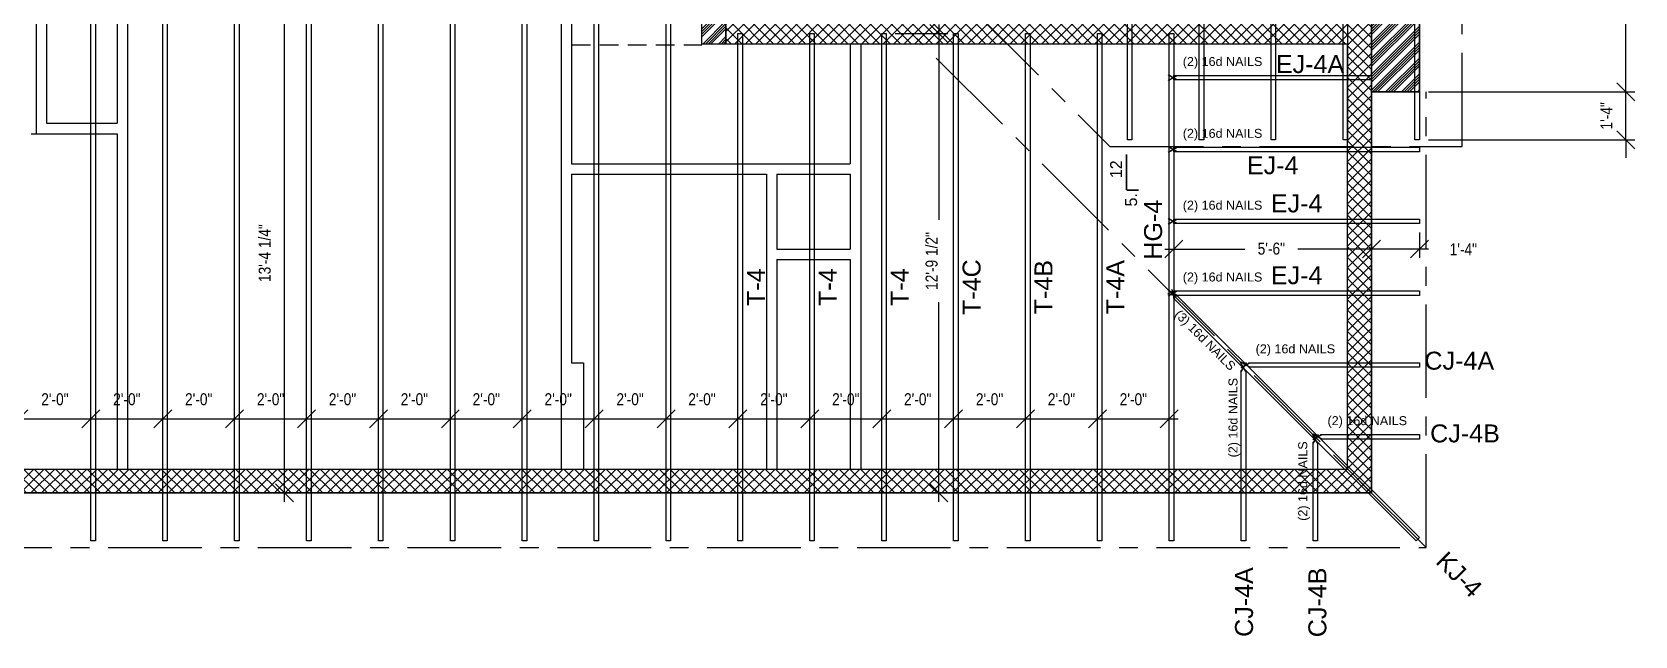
# Model space of a CAD drawing. Header units: inches. Extents: x -1321 to 2514, y -588 to 989.
# Drawn here: x 1369 to 1904, y 420 to 621 of the extents above; entities that cross this region are included whole.
import ezdxf
from ezdxf.enums import TextEntityAlignment as Align

# ---------------------------------------------------------------- set-up
doc = ezdxf.new("R2010")
doc.units = ezdxf.units.IN
doc.header["$LTSCALE"] = 25
doc.header["$MEASUREMENT"] = 0
doc.linetypes.add('CENTER', pattern=[2, 1.25, -0.25, 0.25, -0.25])
doc.linetypes.add('HIDDEN', pattern=[0.375, 0.25, -0.125])
for name, color, linetype in [('1WDOOR', 3, 'Continuous'), ('1WEXTERIOR', 150, 'Continuous'), ('1WINTERIOR', 4, 'Continuous'), ('R_connectors', 150, 'Continuous'), ('R_connectors_text', 150, 'Continuous'), ('RDIM', 2, 'Continuous'), ('RMARK', 80, 'Continuous'), ('ROOF', 7, 'CENTER'), ('RTRUSS', 30, 'Continuous')]:
    doc.layers.add(name, color=color, linetype=linetype)
doc.styles.add('Dim', font='ARIALN.TTF')
doc.styles.add('Plane', font='arial.ttf')
doc.dimstyles.new('Clearspan', dxfattribs={"dimscale": 48, "dimtxt": 0.083333, "dimasz": 0.125, "dimexe": 0.0625, "dimexo": 0.0625, "dimgap": 0.09375, "dimtad": 1, "dimtoh": 1, "dimdec": 4, "dimzin": 3, "dimdsep": 46, "dimlunit": 4, "dimtxsty": 'Dim', "dimblk": 'OBLIQUE', "dimcen": 0.09375, "dimdle": 0.0625, "dimazin": 0, "dimtfac": 1, "dimtdec": 4, "dimtix": 1, "dimtmove": 2, "dimatfit": 3, "dimfxl": 1, "dimfrac": 2, "dimtolj": 1, "dimtzin": 3, "dimarcsym": 0})

# ---------------------------------------------------------------- blocks, each defined once
blk = doc.blocks.new('PitchIndicator')
at = {"color": 0, "const_width": 0.5}
for points in [[(0, 0), (0, 4)], [(0, 4), (12, 4)]]:
    blk.add_lwpolyline(points, dxfattribs=at)
at = {"color": 0}
blk.add_text('12', height=4, dxfattribs=at).set_placement((4, 5.5))
blk.add_attdef('PITCH', text='', height=4, dxfattribs=at).set_placement((-1, 0.5), align=Align.RIGHT)
blk = doc.blocks.new('hanger16dNAILS')
at = {"color": 0, "const_width": 0.5}
for points in [[(1.12, -0.75), (-1.91, 1)], [(1.12, 0.75), (-1.91, -1)]]:
    blk.add_lwpolyline(points, dxfattribs=at)
blk = doc.blocks.new('_OBLIQUE')
at = {"color": 0, "linetype": 'ByBlock'}
blk.add_line((-0.5, -0.5), (0.5, 0.5), dxfattribs=at)
blk = doc.blocks.new('*D249')
at = {"layer": 'RDIM', "color": 0, "lineweight": -2, "transparency": 16777216}
for p, q in [((1458.01, 627.69), (1450.63, 627.69)), ((1453.63, 464.44), (1453.63, 630.69)), ((1458.01, 467.44), (1450.63, 467.44))]:
    blk.add_line(p, q, dxfattribs=at)
at = {"layer": 'RDIM', "color": 0, "lineweight": -2, "transparency": 16777216, "xscale": 6, "yscale": 6, "zscale": 6}
for p, rotation in [((1453.63, 627.69), 90), ((1453.63, 467.44), 270)]:
    blk.add_blockref('_OBLIQUE', p, dxfattribs=dict(at, rotation=rotation))
at = {"layer": 'RDIM', "color": 0, "transparency": 16777216, "insert": (1447.06, 547.57), "char_height": 4, "attachment_point": 5, "rotation": 90, "style": 'Dim'}
blk.add_mtext('\\A1;13\'-4 1/4"', dxfattribs=at)
blk = doc.blocks.new('*D255')
at = {"layer": 'RDIM', "color": 0, "lineweight": -2, "transparency": 16777216}
for p, q in [((1657.51, 620.94), (1675.1, 620.94)), ((1672.1, 623.94), (1672.1, 558.75)), ((1672.1, 464.44), (1672.1, 531.14)), ((1657.51, 467.44), (1675.1, 467.44))]:
    blk.add_line(p, q, dxfattribs=at)
at = {"layer": 'RDIM', "color": 0, "lineweight": -2, "transparency": 16777216, "xscale": 6, "yscale": 6, "zscale": 6}
for p, rotation in [((1672.1, 620.94), 90), ((1672.1, 467.44), 270)]:
    blk.add_blockref('_OBLIQUE', p, dxfattribs=dict(at, rotation=rotation))
at = {"layer": 'RDIM', "color": 0, "transparency": 16777216, "insert": (1669.67, 544.94), "char_height": 4, "attachment_point": 5, "rotation": 90, "style": 'Dim'}
blk.add_mtext('\\A1;12\'-9 1/2"', dxfattribs=at)
blk = doc.blocks.new('*D300')
at = {"layer": 'RDIM', "color": 0, "lineweight": -2, "transparency": 16777216}
for p, q in [((1365.01, 470.44), (1365.01, 495.18)), ((1389.01, 470.44), (1389.01, 495.18)), ((1362.01, 492.18), (1392.01, 492.18))]:
    blk.add_line(p, q, dxfattribs=at)
at = {"layer": 'RDIM', "color": 0, "lineweight": -2, "transparency": 16777216, "xscale": 6, "yscale": 6, "zscale": 6, "rotation": 180}
blk.add_blockref('_OBLIQUE', (1365.01, 492.18), dxfattribs=at)
at = {"layer": 'RDIM', "color": 0, "lineweight": -2, "transparency": 16777216, "xscale": 6, "yscale": 6, "zscale": 6}
blk.add_blockref('_OBLIQUE', (1389.01, 492.18), dxfattribs=at)
at = {"layer": 'RDIM', "color": 0, "transparency": 16777216, "insert": (1377.01, 498.72), "char_height": 4, "attachment_point": 5, "style": 'Dim'}
blk.add_mtext('\\A1;2\'-0"', dxfattribs=at)
blk = doc.blocks.new('*D301')
at = {"layer": 'RDIM', "color": 0, "lineweight": -2, "transparency": 16777216}
for p, q in [((1389.01, 470.44), (1389.01, 495.18)), ((1413.01, 470.44), (1413.01, 495.18)), ((1386.01, 492.18), (1416.01, 492.18))]:
    blk.add_line(p, q, dxfattribs=at)
at = {"layer": 'RDIM', "color": 0, "lineweight": -2, "transparency": 16777216, "xscale": 6, "yscale": 6, "zscale": 6, "rotation": 180}
blk.add_blockref('_OBLIQUE', (1389.01, 492.18), dxfattribs=at)
at = {"layer": 'RDIM', "color": 0, "lineweight": -2, "transparency": 16777216, "xscale": 6, "yscale": 6, "zscale": 6}
blk.add_blockref('_OBLIQUE', (1413.01, 492.18), dxfattribs=at)
at = {"layer": 'RDIM', "color": 0, "transparency": 16777216, "insert": (1401.01, 498.72), "char_height": 4, "attachment_point": 5, "style": 'Dim'}
blk.add_mtext('\\A1;2\'-0"', dxfattribs=at)
blk = doc.blocks.new('*D302')
at = {"layer": 'RDIM', "color": 0, "lineweight": -2, "transparency": 16777216}
for p, q in [((1413.01, 470.44), (1413.01, 495.18)), ((1437.01, 470.44), (1437.01, 495.18)), ((1410.01, 492.18), (1440.01, 492.18))]:
    blk.add_line(p, q, dxfattribs=at)
at = {"layer": 'RDIM', "color": 0, "lineweight": -2, "transparency": 16777216, "xscale": 6, "yscale": 6, "zscale": 6, "rotation": 180}
blk.add_blockref('_OBLIQUE', (1413.01, 492.18), dxfattribs=at)
at = {"layer": 'RDIM', "color": 0, "lineweight": -2, "transparency": 16777216, "xscale": 6, "yscale": 6, "zscale": 6}
blk.add_blockref('_OBLIQUE', (1437.01, 492.18), dxfattribs=at)
at = {"layer": 'RDIM', "color": 0, "transparency": 16777216, "insert": (1425.01, 498.72), "char_height": 4, "attachment_point": 5, "style": 'Dim'}
blk.add_mtext('\\A1;2\'-0"', dxfattribs=at)
blk = doc.blocks.new('*D303')
at = {"layer": 'RDIM', "color": 0, "lineweight": -2, "transparency": 16777216}
for p, q in [((1437.01, 470.44), (1437.01, 495.18)), ((1461.01, 470.44), (1461.01, 495.18)), ((1434.01, 492.18), (1464.01, 492.18))]:
    blk.add_line(p, q, dxfattribs=at)
at = {"layer": 'RDIM', "color": 0, "lineweight": -2, "transparency": 16777216, "xscale": 6, "yscale": 6, "zscale": 6, "rotation": 180}
blk.add_blockref('_OBLIQUE', (1437.01, 492.18), dxfattribs=at)
at = {"layer": 'RDIM', "color": 0, "lineweight": -2, "transparency": 16777216, "xscale": 6, "yscale": 6, "zscale": 6}
blk.add_blockref('_OBLIQUE', (1461.01, 492.18), dxfattribs=at)
at = {"layer": 'RDIM', "color": 0, "transparency": 16777216, "insert": (1449.01, 498.72), "char_height": 4, "attachment_point": 5, "style": 'Dim'}
blk.add_mtext('\\A1;2\'-0"', dxfattribs=at)
blk = doc.blocks.new('*D304')
at = {"layer": 'RDIM', "color": 0, "lineweight": -2, "transparency": 16777216}
for p, q in [((1461.01, 470.44), (1461.01, 495.18)), ((1485.01, 470.44), (1485.01, 495.18)), ((1458.01, 492.18), (1488.01, 492.18))]:
    blk.add_line(p, q, dxfattribs=at)
at = {"layer": 'RDIM', "color": 0, "lineweight": -2, "transparency": 16777216, "xscale": 6, "yscale": 6, "zscale": 6, "rotation": 180}
blk.add_blockref('_OBLIQUE', (1461.01, 492.18), dxfattribs=at)
at = {"layer": 'RDIM', "color": 0, "lineweight": -2, "transparency": 16777216, "xscale": 6, "yscale": 6, "zscale": 6}
blk.add_blockref('_OBLIQUE', (1485.01, 492.18), dxfattribs=at)
at = {"layer": 'RDIM', "color": 0, "transparency": 16777216, "insert": (1473.01, 498.72), "char_height": 4, "attachment_point": 5, "style": 'Dim'}
blk.add_mtext('\\A1;2\'-0"', dxfattribs=at)
blk = doc.blocks.new('*D305')
at = {"layer": 'RDIM', "color": 0, "lineweight": -2, "transparency": 16777216}
for p, q in [((1485.01, 470.44), (1485.01, 495.18)), ((1509.01, 470.44), (1509.01, 495.18)), ((1482.01, 492.18), (1512.01, 492.18))]:
    blk.add_line(p, q, dxfattribs=at)
at = {"layer": 'RDIM', "color": 0, "lineweight": -2, "transparency": 16777216, "xscale": 6, "yscale": 6, "zscale": 6, "rotation": 180}
blk.add_blockref('_OBLIQUE', (1485.01, 492.18), dxfattribs=at)
at = {"layer": 'RDIM', "color": 0, "lineweight": -2, "transparency": 16777216, "xscale": 6, "yscale": 6, "zscale": 6}
blk.add_blockref('_OBLIQUE', (1509.01, 492.18), dxfattribs=at)
at = {"layer": 'RDIM', "color": 0, "transparency": 16777216, "insert": (1497.01, 498.72), "char_height": 4, "attachment_point": 5, "style": 'Dim'}
blk.add_mtext('\\A1;2\'-0"', dxfattribs=at)
blk = doc.blocks.new('*D306')
at = {"layer": 'RDIM', "color": 0, "lineweight": -2, "transparency": 16777216}
for p, q in [((1509.01, 470.44), (1509.01, 495.18)), ((1533.01, 470.44), (1533.01, 495.18)), ((1506.01, 492.18), (1536.01, 492.18))]:
    blk.add_line(p, q, dxfattribs=at)
at = {"layer": 'RDIM', "color": 0, "lineweight": -2, "transparency": 16777216, "xscale": 6, "yscale": 6, "zscale": 6, "rotation": 180}
blk.add_blockref('_OBLIQUE', (1509.01, 492.18), dxfattribs=at)
at = {"layer": 'RDIM', "color": 0, "lineweight": -2, "transparency": 16777216, "xscale": 6, "yscale": 6, "zscale": 6}
blk.add_blockref('_OBLIQUE', (1533.01, 492.18), dxfattribs=at)
at = {"layer": 'RDIM', "color": 0, "transparency": 16777216, "insert": (1521.01, 498.72), "char_height": 4, "attachment_point": 5, "style": 'Dim'}
blk.add_mtext('\\A1;2\'-0"', dxfattribs=at)
blk = doc.blocks.new('*D307')
at = {"layer": 'RDIM', "color": 0, "lineweight": -2, "transparency": 16777216}
for p, q in [((1533.01, 470.44), (1533.01, 495.18)), ((1557.01, 470.44), (1557.01, 495.18)), ((1530.01, 492.18), (1560.01, 492.18))]:
    blk.add_line(p, q, dxfattribs=at)
at = {"layer": 'RDIM', "color": 0, "lineweight": -2, "transparency": 16777216, "xscale": 6, "yscale": 6, "zscale": 6, "rotation": 180}
blk.add_blockref('_OBLIQUE', (1533.01, 492.18), dxfattribs=at)
at = {"layer": 'RDIM', "color": 0, "lineweight": -2, "transparency": 16777216, "xscale": 6, "yscale": 6, "zscale": 6}
blk.add_blockref('_OBLIQUE', (1557.01, 492.18), dxfattribs=at)
at = {"layer": 'RDIM', "color": 0, "transparency": 16777216, "insert": (1545.01, 498.72), "char_height": 4, "attachment_point": 5, "style": 'Dim'}
blk.add_mtext('\\A1;2\'-0"', dxfattribs=at)
blk = doc.blocks.new('*D308')
at = {"layer": 'RDIM', "color": 0, "lineweight": -2, "transparency": 16777216}
for p, q in [((1557.01, 470.44), (1557.01, 495.18)), ((1581.01, 470.44), (1581.01, 495.18)), ((1554.01, 492.18), (1584.01, 492.18))]:
    blk.add_line(p, q, dxfattribs=at)
at = {"layer": 'RDIM', "color": 0, "lineweight": -2, "transparency": 16777216, "xscale": 6, "yscale": 6, "zscale": 6, "rotation": 180}
blk.add_blockref('_OBLIQUE', (1557.01, 492.18), dxfattribs=at)
at = {"layer": 'RDIM', "color": 0, "lineweight": -2, "transparency": 16777216, "xscale": 6, "yscale": 6, "zscale": 6}
blk.add_blockref('_OBLIQUE', (1581.01, 492.18), dxfattribs=at)
at = {"layer": 'RDIM', "color": 0, "transparency": 16777216, "insert": (1569.01, 498.72), "char_height": 4, "attachment_point": 5, "style": 'Dim'}
blk.add_mtext('\\A1;2\'-0"', dxfattribs=at)
blk = doc.blocks.new('*D309')
at = {"layer": 'RDIM', "color": 0, "lineweight": -2, "transparency": 16777216}
for p, q in [((1581.01, 470.44), (1581.01, 495.18)), ((1605.01, 470.44), (1605.01, 495.18)), ((1578.01, 492.18), (1608.01, 492.18))]:
    blk.add_line(p, q, dxfattribs=at)
at = {"layer": 'RDIM', "color": 0, "lineweight": -2, "transparency": 16777216, "xscale": 6, "yscale": 6, "zscale": 6, "rotation": 180}
blk.add_blockref('_OBLIQUE', (1581.01, 492.18), dxfattribs=at)
at = {"layer": 'RDIM', "color": 0, "lineweight": -2, "transparency": 16777216, "xscale": 6, "yscale": 6, "zscale": 6}
blk.add_blockref('_OBLIQUE', (1605.01, 492.18), dxfattribs=at)
at = {"layer": 'RDIM', "color": 0, "transparency": 16777216, "insert": (1593.01, 498.72), "char_height": 4, "attachment_point": 5, "style": 'Dim'}
blk.add_mtext('\\A1;2\'-0"', dxfattribs=at)
blk = doc.blocks.new('*D310')
at = {"layer": 'RDIM', "color": 0, "lineweight": -2, "transparency": 16777216}
for p, q in [((1605.01, 470.44), (1605.01, 495.18)), ((1629.01, 470.44), (1629.01, 495.18)), ((1602.01, 492.18), (1632.01, 492.18))]:
    blk.add_line(p, q, dxfattribs=at)
at = {"layer": 'RDIM', "color": 0, "lineweight": -2, "transparency": 16777216, "xscale": 6, "yscale": 6, "zscale": 6, "rotation": 180}
blk.add_blockref('_OBLIQUE', (1605.01, 492.18), dxfattribs=at)
at = {"layer": 'RDIM', "color": 0, "lineweight": -2, "transparency": 16777216, "xscale": 6, "yscale": 6, "zscale": 6}
blk.add_blockref('_OBLIQUE', (1629.01, 492.18), dxfattribs=at)
at = {"layer": 'RDIM', "color": 0, "transparency": 16777216, "insert": (1617.01, 498.72), "char_height": 4, "attachment_point": 5, "style": 'Dim'}
blk.add_mtext('\\A1;2\'-0"', dxfattribs=at)
blk = doc.blocks.new('*D311')
at = {"layer": 'RDIM', "color": 0, "lineweight": -2, "transparency": 16777216}
for p, q in [((1629.01, 470.44), (1629.01, 495.18)), ((1653.01, 470.44), (1653.01, 495.18)), ((1626.01, 492.18), (1656.01, 492.18))]:
    blk.add_line(p, q, dxfattribs=at)
at = {"layer": 'RDIM', "color": 0, "lineweight": -2, "transparency": 16777216, "xscale": 6, "yscale": 6, "zscale": 6, "rotation": 180}
blk.add_blockref('_OBLIQUE', (1629.01, 492.18), dxfattribs=at)
at = {"layer": 'RDIM', "color": 0, "lineweight": -2, "transparency": 16777216, "xscale": 6, "yscale": 6, "zscale": 6}
blk.add_blockref('_OBLIQUE', (1653.01, 492.18), dxfattribs=at)
at = {"layer": 'RDIM', "color": 0, "transparency": 16777216, "insert": (1641.01, 498.72), "char_height": 4, "attachment_point": 5, "style": 'Dim'}
blk.add_mtext('\\A1;2\'-0"', dxfattribs=at)
blk = doc.blocks.new('*D312')
at = {"layer": 'RDIM', "color": 0, "lineweight": -2, "transparency": 16777216}
for p, q in [((1653.01, 470.44), (1653.01, 495.18)), ((1677.01, 470.44), (1677.01, 495.18)), ((1650.01, 492.18), (1680.01, 492.18))]:
    blk.add_line(p, q, dxfattribs=at)
at = {"layer": 'RDIM', "color": 0, "lineweight": -2, "transparency": 16777216, "xscale": 6, "yscale": 6, "zscale": 6, "rotation": 180}
blk.add_blockref('_OBLIQUE', (1653.01, 492.18), dxfattribs=at)
at = {"layer": 'RDIM', "color": 0, "lineweight": -2, "transparency": 16777216, "xscale": 6, "yscale": 6, "zscale": 6}
blk.add_blockref('_OBLIQUE', (1677.01, 492.18), dxfattribs=at)
at = {"layer": 'RDIM', "color": 0, "transparency": 16777216, "insert": (1665.01, 498.72), "char_height": 4, "attachment_point": 5, "style": 'Dim'}
blk.add_mtext('\\A1;2\'-0"', dxfattribs=at)
blk = doc.blocks.new('*D313')
at = {"layer": 'RDIM', "color": 0, "lineweight": -2, "transparency": 16777216}
for p, q in [((1677.01, 470.44), (1677.01, 495.18)), ((1701.01, 470.44), (1701.01, 495.18)), ((1674.01, 492.18), (1704.01, 492.18))]:
    blk.add_line(p, q, dxfattribs=at)
at = {"layer": 'RDIM', "color": 0, "lineweight": -2, "transparency": 16777216, "xscale": 6, "yscale": 6, "zscale": 6, "rotation": 180}
blk.add_blockref('_OBLIQUE', (1677.01, 492.18), dxfattribs=at)
at = {"layer": 'RDIM', "color": 0, "lineweight": -2, "transparency": 16777216, "xscale": 6, "yscale": 6, "zscale": 6}
blk.add_blockref('_OBLIQUE', (1701.01, 492.18), dxfattribs=at)
at = {"layer": 'RDIM', "color": 0, "transparency": 16777216, "insert": (1689.01, 498.72), "char_height": 4, "attachment_point": 5, "style": 'Dim'}
blk.add_mtext('\\A1;2\'-0"', dxfattribs=at)
blk = doc.blocks.new('*D314')
at = {"layer": 'RDIM', "color": 0, "lineweight": -2, "transparency": 16777216}
for p, q in [((1701.01, 470.44), (1701.01, 495.18)), ((1725.01, 470.44), (1725.01, 495.18)), ((1698.01, 492.18), (1728.01, 492.18))]:
    blk.add_line(p, q, dxfattribs=at)
at = {"layer": 'RDIM', "color": 0, "lineweight": -2, "transparency": 16777216, "xscale": 6, "yscale": 6, "zscale": 6, "rotation": 180}
blk.add_blockref('_OBLIQUE', (1701.01, 492.18), dxfattribs=at)
at = {"layer": 'RDIM', "color": 0, "lineweight": -2, "transparency": 16777216, "xscale": 6, "yscale": 6, "zscale": 6}
blk.add_blockref('_OBLIQUE', (1725.01, 492.18), dxfattribs=at)
at = {"layer": 'RDIM', "color": 0, "transparency": 16777216, "insert": (1713.01, 498.72), "char_height": 4, "attachment_point": 5, "style": 'Dim'}
blk.add_mtext('\\A1;2\'-0"', dxfattribs=at)
blk = doc.blocks.new('*D315')
at = {"layer": 'RDIM', "color": 0, "lineweight": -2, "transparency": 16777216}
for p, q in [((1725.01, 470.44), (1725.01, 495.18)), ((1749.01, 470.44), (1749.01, 495.18)), ((1722.01, 492.18), (1752.01, 492.18))]:
    blk.add_line(p, q, dxfattribs=at)
at = {"layer": 'RDIM', "color": 0, "lineweight": -2, "transparency": 16777216, "xscale": 6, "yscale": 6, "zscale": 6, "rotation": 180}
blk.add_blockref('_OBLIQUE', (1725.01, 492.18), dxfattribs=at)
at = {"layer": 'RDIM', "color": 0, "lineweight": -2, "transparency": 16777216, "xscale": 6, "yscale": 6, "zscale": 6}
blk.add_blockref('_OBLIQUE', (1749.01, 492.18), dxfattribs=at)
at = {"layer": 'RDIM', "color": 0, "transparency": 16777216, "insert": (1737.01, 498.72), "char_height": 4, "attachment_point": 5, "style": 'Dim'}
blk.add_mtext('\\A1;2\'-0"', dxfattribs=at)
blk = doc.blocks.new('*D358')
at = {"layer": 'RDIM', "color": 0, "lineweight": -2, "transparency": 16777216}
for p, q in [((1816.51, 554.44), (1816.51, 545.95)), ((1832.51, 554.44), (1832.51, 545.95)), ((1835.51, 548.95), (1813.51, 548.95))]:
    blk.add_line(p, q, dxfattribs=at)
at = {"layer": 'RDIM', "color": 0, "lineweight": -2, "transparency": 16777216, "xscale": 6, "yscale": 6, "zscale": 6, "rotation": 180}
blk.add_blockref('_OBLIQUE', (1816.51, 548.95), dxfattribs=at)
at = {"layer": 'RDIM', "color": 0, "lineweight": -2, "transparency": 16777216, "xscale": 6, "yscale": 6, "zscale": 6}
blk.add_blockref('_OBLIQUE', (1832.51, 548.95), dxfattribs=at)
at = {"layer": 'RDIM', "color": 0, "transparency": 16777216, "insert": (1847.15, 548.81), "char_height": 4, "attachment_point": 5, "style": 'Dim'}
blk.add_mtext('\\A1;1\'-4"', dxfattribs=at)
blk = doc.blocks.new('*D359')
at = {"layer": 'RDIM', "color": 0, "lineweight": -2, "transparency": 16777216}
for p, q in [((1750.51, 554.44), (1750.51, 545.95)), ((1816.51, 554.44), (1816.51, 545.95)), ((1747.51, 548.95), (1774.19, 548.95)), ((1819.51, 548.95), (1791.92, 548.95))]:
    blk.add_line(p, q, dxfattribs=at)
at = {"layer": 'RDIM', "color": 0, "lineweight": -2, "transparency": 16777216, "xscale": 6, "yscale": 6, "zscale": 6, "rotation": 180}
blk.add_blockref('_OBLIQUE', (1750.51, 548.95), dxfattribs=at)
at = {"layer": 'RDIM', "color": 0, "lineweight": -2, "transparency": 16777216, "xscale": 6, "yscale": 6, "zscale": 6}
blk.add_blockref('_OBLIQUE', (1816.51, 548.95), dxfattribs=at)
at = {"layer": 'RDIM', "color": 0, "transparency": 16777216, "insert": (1783.06, 549.05), "char_height": 4, "attachment_point": 5, "style": 'Dim'}
blk.add_mtext('\\A1;5\'-6"', dxfattribs=at)
blk = doc.blocks.new('*D360')
at = {"layer": 'RDIM', "color": 0, "lineweight": -2, "transparency": 16777216}
for p, q in [((1901.44, 598.44), (1901.44, 730.44)), ((1835.51, 727.44), (1904.44, 727.44)), ((1835.51, 601.44), (1904.44, 601.44))]:
    blk.add_line(p, q, dxfattribs=at)
at = {"layer": 'RDIM', "color": 0, "lineweight": -2, "transparency": 16777216, "xscale": 6, "yscale": 6, "zscale": 6}
for p, rotation in [((1901.44, 727.44), 90), ((1901.44, 601.44), 270)]:
    blk.add_blockref('_OBLIQUE', p, dxfattribs=dict(at, rotation=rotation))
at = {"layer": 'RDIM', "color": 0, "transparency": 16777216, "insert": (1894.9, 664.44), "char_height": 4, "attachment_point": 5, "rotation": 90, "style": 'Dim'}
blk.add_mtext('\\A1;10\'-6"', dxfattribs=at)
blk = doc.blocks.new('*D361')
at = {"layer": 'RDIM', "color": 0, "lineweight": -2, "transparency": 16777216}
for p, q in [((1901.44, 601.44), (1901.44, 607.44)), ((1835.51, 601.44), (1904.44, 601.44)), ((1901.44, 585.44), (1901.44, 601.44)), ((1835.51, 585.44), (1904.44, 585.44)), ((1901.44, 585.44), (1901.44, 579.44))]:
    blk.add_line(p, q, dxfattribs=at)
at = {"layer": 'RDIM', "color": 0, "lineweight": -2, "transparency": 16777216, "xscale": 6, "yscale": 6, "zscale": 6}
for p, rotation in [((1901.44, 601.44), 270), ((1901.44, 585.44), 90)]:
    blk.add_blockref('_OBLIQUE', p, dxfattribs=dict(at, rotation=rotation))
at = {"layer": 'RDIM', "color": 0, "transparency": 16777216, "insert": (1894.93, 593.44), "char_height": 4, "attachment_point": 5, "rotation": 90, "style": 'Dim'}
blk.add_mtext('\\A1;1\'-4"', dxfattribs=at)

msp = doc.modelspace()

# ---------------------------------------------------------------- hatches: boundary and pattern name
at = {"layer": '1WDOOR'}
h = msp.add_hatch(dxfattribs=at)
h.set_pattern_fill('ANSI37', color=1, scale=20)
h.paths.add_polyline_path([(1601.00639, 617.44371), (1601.00639, 625.44371), (1816.50639, 625.44371), (1816.50639, 467.44371), (913.00639, 467.44371), (913.00639, 559.44371), (1033.00639, 559.44371), (1033.00639, 779.44371), (1041.00639, 779.44371), (1041.00639, 551.44371), (921.00639, 551.44371), (921.00639, 475.44371), (1808.50639, 475.44371), (1808.50639, 617.44371)])
h = msp.add_hatch(dxfattribs=at)
h.set_pattern_fill('ANSI34', color=256, scale=5)
h.paths.add_polyline_path([(1593.00639, 617.44371), (1593.00639, 711.44371), (1601.00639, 711.44371), (1601.00639, 617.44371)])
h = msp.add_hatch(dxfattribs=at)
h.set_pattern_fill('ANSI34', color=256, scale=5)
h.paths.add_polyline_path([(1832.50639, 601.44371), (1816.50639, 601.44371), (1816.50639, 625.44371), (1818.50639, 625.44371), (1818.50639, 703.44371), (1816.50639, 703.44371), (1816.50639, 711.44371), (1832.50639, 711.44371), (1832.50639, 703.44371), (1830.50639, 703.44371), (1830.50639, 625.44371), (1832.50639, 625.44371)])

# ---------------------------------------------------------------- linework, layer by layer
at = {"layer": '1WDOOR', "color": 1}
msp.add_lwpolyline([(1601.00639, 617.44371), (1601.00639, 625.44371), (1816.50639, 625.44371), (1816.50639, 467.44371), (913.00639, 467.44371), (913.00639, 559.44371), (1033.00639, 559.44371), (1033.00639, 779.44371), (1041.00639, 779.44371), (1041.00639, 551.44371), (921.00639, 551.44371), (921.00639, 475.44371), (1808.50639, 475.44371), (1808.50639, 617.44371)], close=True, dxfattribs=at)
at = {"layer": '1WDOOR'}
for points in [[(1593.00639, 617.44371), (1593.00639, 711.44371), (1601.00639, 711.44371), (1601.00639, 617.44371)], [(1832.50639, 601.44371), (1816.50639, 601.44371), (1816.50639, 625.44371), (1818.50639, 625.44371), (1818.50639, 703.44371), (1816.50639, 703.44371), (1816.50639, 711.44371), (1832.50639, 711.44371), (1832.50639, 703.44371), (1830.50639, 703.44371), (1830.50639, 625.44371), (1832.50639, 625.44371)]]:
    msp.add_lwpolyline(points, close=True, dxfattribs=at)
at = {"layer": '1WEXTERIOR'}
for p, q in [((1593.00639, 617.44371), (1593.00639, 703.94371)), ((1832.50639, 601.44371), (1832.50639, 625.44371)), ((1642.50639, 617.44371), (1593.00639, 617.44371)), ((1808.50639, 617.44371), (1646.00639, 617.44371)), ((1808.50639, 475.44371), (1808.50639, 617.44371)), ((1816.50639, 467.44371), (1816.50639, 601.44371)), ((1816.50639, 601.44371), (1832.50639, 601.44371)), ((921.00639, 475.44371), (1397.75639, 475.44371)), ((1401.25639, 475.44371), (1546.00639, 475.44371)), ((1553.50639, 475.44371), (1614.50639, 475.44371)), ((1618.00639, 475.44371), (1642.50639, 475.44371)), ((1646.00639, 475.44371), (1808.50639, 475.44371)), ((913.00639, 467.44371), (1816.50639, 467.44371))]:
    msp.add_line(p, q, dxfattribs=at)
at = {"layer": '1WINTERIOR'}
for p, q in [((1370.75639, 639.44371), (1370.75639, 587.44371)), ((1549.50639, 627.69371), (1549.50639, 577.44371)), ((1374.25639, 624.19371), (1374.25639, 590.94371)), ((1397.75639, 624.19371), (1397.75639, 590.94371)), ((1401.25639, 624.19371), (1401.25639, 475.44371)), ((1546.00639, 624.19371), (1546.00639, 475.44371)), ((1642.50639, 617.44371), (1642.50639, 577.44371)), ((1646.00639, 617.44371), (1646.00639, 475.44371)), ((1374.25639, 590.94371), (1397.75639, 590.94371)), ((1370.75639, 587.44371), (1397.75639, 587.44371)), ((1397.75639, 587.44371), (1397.75639, 475.44371)), ((1549.50639, 577.44371), (1642.50639, 577.44371)), ((1549.50639, 573.94371), (1614.50639, 573.94371)), ((1549.50639, 573.94371), (1549.50639, 510.94371)), ((1614.50639, 573.94371), (1614.50639, 475.44371)), ((1618.00639, 573.94371), (1618.00639, 548.94371)), ((1618.00639, 573.94371), (1642.50639, 573.94371)), ((1642.50639, 573.94371), (1642.50639, 548.94371)), ((1618.00639, 548.94371), (1642.50639, 548.94371)), ((1618.00639, 545.44371), (1642.50639, 545.44371)), ((1618.00639, 545.44371), (1618.00639, 475.44371)), ((1642.50639, 545.44371), (1642.50639, 475.44371)), ((1549.50639, 510.94371), (1553.50639, 510.94371)), ((1553.50639, 510.94371), (1553.50639, 475.44371))]:
    msp.add_line(p, q, dxfattribs=at)
at = {"layer": '1WINTERIOR', "linetype": 'HIDDEN'}
for p, q in [((1549.50639, 617.19371), (1593.00639, 617.19371)), ((1041.00639, 587.44371), (1370.75639, 587.44371))]:
    msp.add_line(p, q, dxfattribs=at)
at = {"layer": '1WINTERIOR'}
msp.add_lwpolyline([(913.00639, 467.44371), (913.00639, 771.44371), (861.00639, 771.44371), (861.00639, 943.44371), (1865.00639, 943.44371), (1865.00639, 703.44371), (1816.50639, 703.44371), (1816.50639, 467.44371)], close=True, dxfattribs=at)
at = {"layer": 'ROOF'}
for p, q in [((1834.75639, 449.19371), (1588.10639, 695.84371)), ((1846.75639, 583.19371), (1846.75639, 664.44371)), ((1834.75639, 449.19371), (1834.75639, 601.44371)), ((1729.15639, 583.19371), (1846.75639, 583.19371)), ((894.75639, 449.19371), (1834.75639, 449.19371))]:
    msp.add_line(p, q, dxfattribs=at)
at = {"layer": 'ROOF', "extrusion": (0.384615, 1.38778e-16, 0.923077)}
msp.add_line((1647.90639, 664.44371), (1729.15639, 583.19371), dxfattribs=at)
at = {"layer": 'RTRUSS'}
for points in [[(1389.00639, 451.44371), (1389.00639, 959.44371), (1390.50639, 959.44371), (1390.50639, 451.44371)], [(1413.00639, 451.44371), (1413.00639, 959.44371), (1414.50639, 959.44371), (1414.50639, 451.44371)], [(1437.00639, 451.44371), (1437.00639, 959.44371), (1438.50639, 959.44371), (1438.50639, 451.44371)], [(1461.00639, 451.44371), (1461.00639, 959.44371), (1462.50639, 959.44371), (1462.50639, 451.44371)], [(1485.00639, 451.44371), (1485.00639, 959.44371), (1486.50639, 959.44371), (1486.50639, 451.44371)], [(1509.00639, 451.44371), (1509.00639, 959.44371), (1510.50639, 959.44371), (1510.50639, 451.44371)], [(1533.00639, 451.44371), (1533.00639, 959.44371), (1534.50639, 959.44371), (1534.50639, 451.44371)], [(1557.00639, 451.44371), (1557.00639, 959.44371), (1558.50639, 959.44371), (1558.50639, 451.44371)], [(1581.00639, 451.44371), (1581.00639, 959.44371), (1582.50639, 959.44371), (1582.50639, 451.44371)], [(1735.00639, 585.44371), (1735.00639, 743.44371), (1736.50639, 743.44371), (1736.50639, 585.44371)], [(1759.00639, 585.44371), (1759.00639, 743.44371), (1760.50639, 743.44371), (1760.50639, 585.44371)], [(1783.00639, 585.44371), (1783.00639, 743.44371), (1784.50639, 743.44371), (1784.50639, 585.44371)], [(1807.00639, 585.44371), (1807.00639, 743.44371), (1808.50639, 743.44371), (1808.50639, 585.44371)], [(1831.00639, 585.44371), (1831.00639, 743.44371), (1832.50639, 743.44371), (1832.50639, 585.44371)], [(1605.00639, 451.44371), (1605.00639, 620.94371), (1606.50639, 620.94371), (1606.50639, 451.44371)], [(1629.00639, 451.44371), (1629.00639, 620.94371), (1630.50639, 620.94371), (1630.50639, 451.44371)], [(1653.00639, 451.44371), (1653.00639, 620.94371), (1654.50639, 620.94371), (1654.50639, 451.44371)], [(1677.00639, 451.44371), (1677.00639, 620.94371), (1678.50639, 620.94371), (1678.50639, 451.44371)], [(1701.00639, 451.44371), (1701.00639, 620.94371), (1702.50639, 620.94371), (1702.50639, 451.44371)], [(1725.00639, 451.44371), (1725.00639, 620.94371), (1726.50639, 620.94371), (1726.50639, 451.44371)], [(1749.00639, 451.44371), (1749.00639, 620.94371), (1750.50639, 620.94371), (1750.50639, 451.44371)], [(1816.50639, 605.44371), (1750.50639, 605.44371), (1750.50639, 606.94371), (1816.50639, 606.94371)], [(1832.50639, 581.44371), (1750.50639, 581.44371), (1750.50639, 582.94371), (1832.50639, 582.94371)], [(1832.50639, 557.44371), (1750.50639, 557.44371), (1750.50639, 558.94371), (1832.50639, 558.94371)], [(1832.50639, 533.44371), (1750.50639, 533.44371), (1750.50639, 534.94371), (1832.50639, 534.94371)], [(1831.44573, 451.44371), (1750.50639, 532.38305), (1750.50639, 533.44371), (1751.56705, 533.44371), (1832.50639, 452.50437)], [(1773.00639, 451.44371), (1773.00639, 508.38305), (1773.75639, 509.13305), (1774.50639, 508.38305), (1774.50639, 451.44371)], [(1832.50639, 509.44371), (1775.56705, 509.44371), (1774.81705, 510.19371), (1775.56705, 510.94371), (1832.50639, 510.94371)], [(1832.50639, 485.44371), (1799.56705, 485.44371), (1798.81705, 486.19371), (1799.56705, 486.94371), (1832.50639, 486.94371)], [(1797.00639, 451.44371), (1797.00639, 484.38305), (1797.75639, 485.13305), (1798.50639, 484.38305), (1798.50639, 451.44371)]]:
    msp.add_lwpolyline(points, close=True, dxfattribs=at)

# ---------------------------------------------------------------- block references
at = {"layer": 'R_connectors', "color": 150}
for p in [(1750.50639, 606.19371), (1750.50639, 582.19371), (1750.50639, 558.19371), (1750.50639, 534.19371), (1774.81705, 510.19371)]:
    msp.add_blockref('hanger16dNAILS', p, dxfattribs=at)
at = {"layer": 'R_connectors', "color": 1, "rotation": 314.9999999999999}
msp.add_blockref('hanger16dNAILS', (1750.50639, 533.44371, 151.54167), dxfattribs=at)
at = {"layer": 'R_connectors', "color": 150}
for p, rotation in [((1773.75639, 509.13305), 270.0000000000002), ((1797.75639, 485.13305), 270), ((1798.81705, 486.19371), 359.9999999999999)]:
    msp.add_blockref('hanger16dNAILS', p, dxfattribs=dict(at, rotation=rotation))
at = {"layer": 'RDIM', "rotation": 90}
msp.add_blockref('PitchIndicator', (1738.73832, 568.61601), dxfattribs=at).add_auto_attribs({'PITCH': '5.'})

# ---------------------------------------------------------------- texts
at = {"layer": 'R_connectors_text', "color": 150, "style": 'Plane'}
for p in [(1753.50639, 609.19371), (1753.50639, 585.19371), (1753.50639, 561.19371), (1753.50639, 537.19371), (1777.81705, 513.19371)]:
    msp.add_text('(2) 16d NAILS', height=3, dxfattribs=at).set_placement(p, align=Align.BOTTOM_LEFT)
at = {"layer": 'R_connectors_text', "color": 1, "style": 'Plane'}
msp.add_text('(3) 16d NAILS', height=3, rotation=315, dxfattribs=at).set_placement((1750.54069, 526.84518))
at = {"layer": 'R_connectors_text', "color": 150, "style": 'Plane'}
for p in [(1768.768, 505.87455), (1792.04678, 484.69099)]:
    msp.add_text('(2) 16d NAILS', height=3, rotation=90, dxfattribs=at).set_placement(p, align=Align.TOP_RIGHT)
msp.add_text('(2) 16d NAILS', height=3, rotation=360, dxfattribs=at).set_placement((1801.81705, 489.19371), align=Align.BOTTOM_LEFT)
at = {"layer": 'RMARK', "color": 2, "style": 'Plane'}
for s, p in [('EJ-4A', (1795.98809, 610.7188)), ('EJ-4', (1783.5339, 576.94302)), ('EJ-4', (1791.50639, 564.19371)), ('EJ-4', (1791.50639, 540.19371)), ('CJ-4A', (1845.80363, 511.63937)), ('CJ-4B', (1847.70664, 487.33813))]:
    msp.add_text(s, height=6, dxfattribs=at).set_placement(p, align=Align.MIDDLE_CENTER)
for s, rotation, p in [('HG-4', 90, (1743.59445, 555.39676)), ('T-4', 90, (1611.00639, 536.19371)), ('T-4', 90, (1635.00639, 536.19371)), ('T-4', 90, (1659.00639, 536.19371)), ('T-4C', 90, (1683.00639, 536.19371)), ('T-4B', 90, (1707.00639, 536.19371)), ('T-4A', 90, (1731.00639, 536.19371)), ('KJ-4', 315, (1845.77878, 440.21075)), ('CJ-4A', 90, (1773.94467, 430.98391)), ('CJ-4B', 90, (1798.42992, 430.8754))]:
    msp.add_text(s, height=6, rotation=rotation, dxfattribs=at).set_placement(p, align=Align.MIDDLE_CENTER)

# ---------------------------------------------------------------- dimensions: what is measured, and where the dimension line sits
at = {"layer": 'RDIM'}
for base, p1, p2, picture, middle in [((1901.44097, 727.44371), (1832.50639, 601.44371), (1832.50639, 727.44371, 164), '*D360', (1894.89868, 664.44371)), ((1453.6322, 627.69371), (1461.00639, 467.44371), (1461.00639, 627.69371, 120), '*D249', (1447.06399, 547.56871)), ((1901.44097, 601.44371), (1832.50639, 585.44371), (1832.50639, 601.44371), '*D361', (1894.93279, 593.44371))]:
    dim = msp.add_linear_dim(base=base, p1=p1, p2=p2, angle=90, dimstyle='Clearspan', dxfattribs=at)
    dim.commit()
    dim.dimension.update_dxf_attribs({"geometry": picture, "text_midpoint": middle})
dim = msp.add_linear_dim(base=(1672.10382, 620.94371), p1=(1654.50639, 467.44371), p2=(1654.50639, 620.94371), angle=90, dimstyle='Clearspan', dxfattribs=at)
dim.commit()
dim.dimension.update_dxf_attribs({"geometry": '*D255', "text_midpoint": (1669.6665, 544.94365), "dimtype": 160})
for base, p1, p2, picture, middle in [((1750.50639, 548.94665), (1816.50639, 557.44371), (1750.50639, 557.44371), '*D359', (1783.05702, 549.05147)), ((1816.50639, 548.94665), (1832.50639, 557.44371), (1816.50639, 557.44371), '*D358', (1847.1522, 548.81013))]:
    dim = msp.add_linear_dim(base=base, p1=p1, p2=p2, dimstyle='Clearspan', dxfattribs=at)
    dim.commit()
    dim.dimension.update_dxf_attribs({"geometry": picture, "text_midpoint": middle, "dimtype": 160})
for base, p1, p2, picture, middle in [((1389.00639, 492.18267), (1365.00639, 467.44371, 120), (1389.00639, 467.44371, 120), '*D300', (1377.00639, 498.72496)), ((1413.00639, 492.18267), (1389.00639, 467.44371, 120), (1413.00639, 467.44371, 120), '*D301', (1401.00639, 498.72496)), ((1437.00639, 492.18267), (1413.00639, 467.44371, 120), (1437.00639, 467.44371, 120), '*D302', (1425.00639, 498.72496)), ((1461.00639, 492.18267), (1437.00639, 467.44371, 120), (1461.00639, 467.44371, 120), '*D303', (1449.00639, 498.72496)), ((1485.00639, 492.18267), (1461.00639, 467.44371, 120), (1485.00639, 467.44371, 120), '*D304', (1473.00639, 498.72496)), ((1509.00639, 492.18267), (1485.00639, 467.44371, 120), (1509.00639, 467.44371, 120), '*D305', (1497.00639, 498.72496)), ((1533.00639, 492.18267), (1509.00639, 467.44371, 120), (1533.00639, 467.44371, 120), '*D306', (1521.00639, 498.72496)), ((1557.00639, 492.18267), (1533.00639, 467.44371, 120), (1557.00639, 467.44371, 120), '*D307', (1545.00639, 498.72496)), ((1581.00639, 492.18267), (1557.00639, 467.44371, 120), (1581.00639, 467.44371, 120), '*D308', (1569.00639, 498.72496)), ((1605.00639, 492.18267), (1581.00639, 467.44371, 120), (1605.00639, 467.44371, 120), '*D309', (1593.00639, 498.72496)), ((1629.00639, 492.18267), (1605.00639, 467.44371, 120), (1629.00639, 467.44371, 120), '*D310', (1617.00639, 498.72496)), ((1653.00639, 492.18267), (1629.00639, 467.44371, 120), (1653.00639, 467.44371, 120), '*D311', (1641.00639, 498.72496)), ((1677.00639, 492.18267), (1653.00639, 467.44371, 120), (1677.00639, 467.44371, 120), '*D312', (1665.00639, 498.72496)), ((1701.00639, 492.18267), (1677.00639, 467.44371, 120), (1701.00639, 467.44371, 120), '*D313', (1689.00639, 498.72496)), ((1725.00639, 492.18267), (1701.00639, 467.44371, 120), (1725.00639, 467.44371, 120), '*D314', (1713.00639, 498.72496)), ((1749.00639, 492.18267), (1725.00639, 467.44371, 120), (1749.00639, 467.44371, 120), '*D315', (1737.00639, 498.72496))]:
    dim = msp.add_linear_dim(base=base, p1=p1, p2=p2, dimstyle='Clearspan', dxfattribs=at)
    dim.commit()
    dim.dimension.update_dxf_attribs({"geometry": picture, "text_midpoint": middle})

doc.saveas('drawing.dxf')
